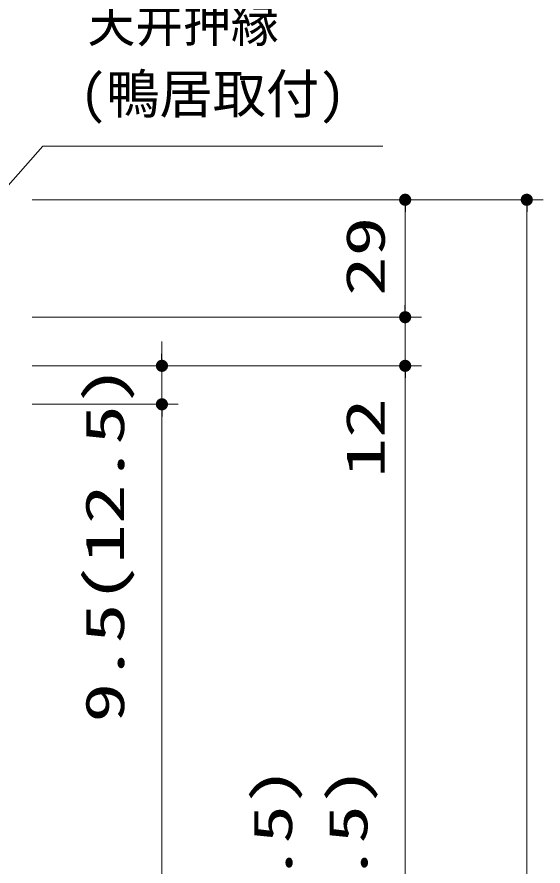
# Model space of a CAD drawing. Units: millimetres, scale not verified. Extents: x -1306 to 1306, y -607 to 607.
# Drawn here: x 111.9 to 241.6, y -57.5 to 152.2 of the extents above; entities that cross this region are included whole.
import ezdxf
from ezdxf.enums import TextEntityAlignment as Align

# ---------------------------------------------------------------- set-up
doc = ezdxf.new("R2010")
doc.units = ezdxf.units.MM
doc.header["$LTSCALE"] = 5
doc.header["$PDMODE"] = 32
doc.header["$PDSIZE"] = 2.5
for name, color, linetype, lineweight in [('1-1_寸法線', 3, 'Continuous', 13), ('1-4_DEFPOINTS', 7, 'Continuous', 5), ('1-5_0', 3, 'Continuous', 25)]:
    doc.layers.add(name, color=color, linetype=linetype, lineweight=lineweight)
doc.styles.add('ＭＳ ゴシック', font='')
doc.styles.get('ＭＳ ゴシック').set_extended_font_data('MS Gothic')

# ---------------------------------------------------------------- blocks, each defined once
blk = doc.blocks.new('_DOT')
at = {"layer": '1-5_0'}
blk.add_line((-2.5, 0), (-5, 0), dxfattribs=at)
for points in [[(0, 0), (-2.5, 0), (-2.48, 0.313)], [(0, 0), (-2.48, -0.313), (-2.5, 0)], [(0, 0), (-2.48, 0.313), (-2.421, 0.622)], [(0, 0), (-2.421, -0.622), (-2.48, -0.313)], [(0, 0), (-2.421, 0.622), (-2.324, 0.92)], [(0, 0), (-2.324, -0.92), (-2.421, -0.622)], [(0, 0), (-2.324, 0.92), (-2.191, 1.204)], [(0, 0), (-2.191, -1.204), (-2.324, -0.92)], [(0, 0), (-2.191, 1.204), (-2.023, 1.469)], [(0, 0), (-2.023, -1.469), (-2.191, -1.204)], [(0, 0), (-2.023, 1.469), (-1.822, 1.711)], [(0, 0), (-1.822, -1.711), (-2.023, -1.469)], [(0, 0), (-1.822, 1.711), (-1.594, 1.926)], [(0, 0), (-1.594, -1.926), (-1.822, -1.711)], [(0, 0), (-1.594, 1.926), (-1.34, 2.111)], [(0, 0), (-1.34, -2.111), (-1.594, -1.926)], [(0, 0), (-1.34, 2.111), (-1.064, 2.262)], [(0, 0), (-1.064, -2.262), (-1.34, -2.111)], [(0, 0), (-1.064, 2.262), (-0.773, 2.378)], [(0, 0), (-0.773, -2.378), (-1.064, -2.262)], [(0, 0), (-0.773, 2.378), (-0.468, 2.456)], [(0, 0), (-0.468, -2.456), (-0.773, -2.378)], [(0, 0), (-0.468, 2.456), (-0.157, 2.495)], [(0, 0), (-0.157, -2.495), (-0.468, -2.456)], [(0, 0), (-0.157, 2.495), (0.157, 2.495)], [(0, 0), (0.157, -2.495), (-0.157, -2.495)], [(0, 0), (0.157, 2.495), (0.468, 2.456)], [(0, 0), (0.468, 2.456), (0.773, 2.378)], [(0, 0), (0.773, 2.378), (1.064, 2.262)], [(0, 0), (1.064, 2.262), (1.34, 2.111)], [(0, 0), (1.34, 2.111), (1.594, 1.926)], [(0, 0), (1.594, 1.926), (1.822, 1.711)], [(0, 0), (1.822, 1.711), (2.023, 1.469)], [(0, 0), (2.023, 1.469), (2.191, 1.204)], [(0, 0), (2.191, 1.204), (2.324, 0.92)], [(0, 0), (2.324, 0.92), (2.421, 0.622)], [(0, 0), (2.421, 0.622), (2.48, 0.313)], [(0, 0), (2.48, 0.313), (2.5, 0)], [(0, 0), (0.468, -2.456), (0.157, -2.495)], [(0, 0), (0.773, -2.378), (0.468, -2.456)], [(0, 0), (1.064, -2.262), (0.773, -2.378)], [(0, 0), (1.34, -2.111), (1.064, -2.262)], [(0, 0), (1.594, -1.926), (1.34, -2.111)], [(0, 0), (1.822, -1.711), (1.594, -1.926)], [(0, 0), (2.023, -1.469), (1.822, -1.711)], [(0, 0), (2.191, -1.204), (2.023, -1.469)], [(0, 0), (2.324, -0.92), (2.191, -1.204)], [(0, 0), (2.421, -0.622), (2.324, -0.92)], [(0, 0), (2.48, -0.313), (2.421, -0.622)], [(0, 0), (2.5, 0), (2.48, -0.313)]]:
    blk.add_solid(points, dxfattribs=at)

msp = doc.modelspace()

# ---------------------------------------------------------------- linework, layer by layer
at = {"layer": '1-1_寸法線'}
for p, q in [((115.624, 107.037), (241.624, 107.037)), ((115.624, 107.037), (211.624, 107.037)), ((207.624, 81.037), (207.624, 104.037)), ((237.624, 104.037), (237.624, -408.463)), ((207.624, 81.037), (207.624, 84.037)), ((115.624, 78.037), (211.624, 78.037)), ((115.624, 78.037), (211.624, 78.037)), ((207.624, 78.037), (207.624, 66.037)), ((147.624, 69.037), (147.624, 72.037)), ((115.624, 66.037), (211.624, 66.037)), ((115.624, 66.037), (151.624, 66.037)), ((115.624, 66.037), (211.624, 66.037)), ((147.624, 66.037), (147.624, 56.537)), ((207.624, 63.037), (207.624, 37.275)), ((207.624, 63.037), (207.624, -408.463)), ((115.624, 56.537), (151.624, 56.537)), ((115.624, 56.537), (151.624, 56.537)), ((147.624, 53.537), (147.624, -24.605)), ((147.624, 53.537), (147.624, -396.463))]:
    msp.add_line(p, q, dxfattribs=at)
msp.add_lwpolyline([(202.088, 120.252), (118.259, 120.252), (84.08, 81.476)], dxfattribs=at)
at = {"layer": '1-4_DEFPOINTS'}
for p in [(207.624, 107.037), (207.624, 66.037), (147.624, 56.537)]:
    msp.add_point(p, dxfattribs=at)

# ---------------------------------------------------------------- block references
at = {"layer": '1-1_寸法線', "xscale": 0.6, "yscale": 0.6}
for p, rotation in [((207.624, 107.037), 90), ((237.624, 107.037), 90), ((207.624, 78.037), 270), ((207.624, 78.037), 270), ((147.624, 66.037), 270), ((207.624, 66.037), 90), ((207.624, 66.037), 90), ((147.624, 56.537), 90), ((147.624, 56.537), 90)]:
    msp.add_blockref('_DOT', p, dxfattribs=dict(at, rotation=rotation))

# ---------------------------------------------------------------- texts
at = {"layer": '1-1_寸法線', "style": 'ＭＳ ゴシック', "width": 0.9}
msp.add_text('天井押縁', height=9.604, dxfattribs=at).set_placement((129.264, 143.17), align=Align.BOTTOM_LEFT)
at = {"layer": '1-1_寸法線', "style": 'ＭＳ ゴシック'}
msp.add_text('(鴨居取付)', height=9.621, dxfattribs=at).set_placement((127.359, 125.488), align=Align.BOTTOM_LEFT)
for s, width, p in [('29', 1.5, (205.475, 83.252)), ('9.5(12.5)', 1.5, (141.189, -22.034)), ('12', 1.5, (205.475, 38.418)), ('H2100：2097.5(2100.5)', 1.45, (182.618, -231.923)), ('H2400：2397.5(2400.5)', 1.45, (201.189, -231.923))]:
    msp.add_text(s, height=9.604, rotation=90, dxfattribs=dict(at, width=width)).set_placement(p, align=Align.BOTTOM_LEFT)

doc.saveas('drawing.dxf')
